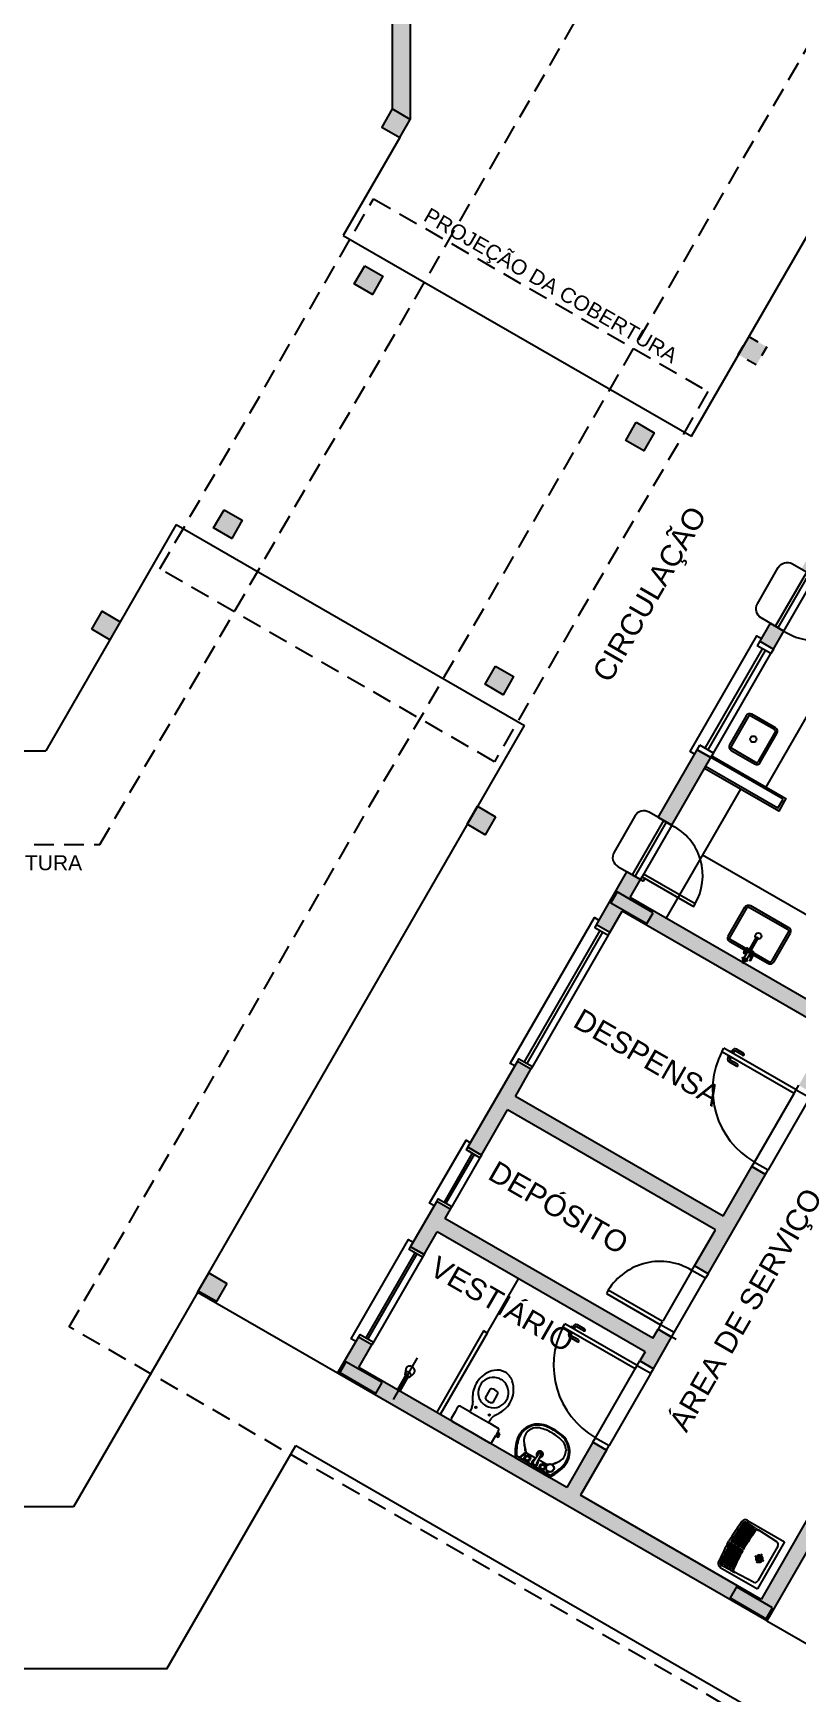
# Model space of a CAD drawing. Extents: x 247 to 523, y 32 to 113.
# Drawn here: x 471.48 to 478.8, y 49.91 to 65.82 of the extents above; entities that cross this region are included whole.
import ezdxf

# ---------------------------------------------------------------- set-up
doc = ezdxf.new("R2010")
doc.units = 0
doc.header["$LTSCALE"] = 0.005
for name, pattern in [('CONTINU', [0]), ('DASHDOT', [25.4, 12.7, -6.35, 0, -6.35]), ('TRACEJADO_G', [0.375, 0.25, -0.125])]:
    doc.linetypes.add(name, pattern=pattern)
for name, color, linetype in [('A-COTAS', 1, 'CONTINUOUS'), ('A-PARED', 5, 'CONTINUOUS'), ('A-PAREDE', 5, 'CONTINUOUS'), ('A-PILAR', 6, 'CONTINUOUS'), ('A-PILAR_EIXO', 5, 'DASHDOT'), ('A-PISOS-CTEL', 2, 'TRACEJADO_G'), ('A-PISOS-NIVEL', 1, 'CONTINUOUS'), ('A-SOLEIRA', 1, 'CONTINUOUS'), ('ARQ-ALV-CORTE', 5, 'CONTINUOUS'), ('ARQ-BNC-VISTA', 1, 'CONTINUOUS'), ('ARQ-ESQ-VISTA1', 2, 'CONTINUOUS'), ('ARQ-MOB-VISTA', 1, 'CONTINU'), ('ARQ-TXT-1_050', 2, 'CONTINUOUS'), ('ARQ-TXT-1_075', 2, 'CONTINUOUS')]:
    doc.layers.add(name, color=color, linetype=linetype)
doc.styles.add('ESC-50-A20', font='arial.ttf', dxfattribs={"height": 0.1})

msp = doc.modelspace()

# ---------------------------------------------------------------- hatches: boundary and pattern name
at = {"layer": 'A-COTAS'}
h = msp.add_hatch(color=253, dxfattribs=at)
h.set_gradient(color1=(173, 173, 173), color2=(173, 173, 173))
h.paths.add_polyline_path([(474.95948, 64.9573), (474.84401, 64.9573), (474.82288, 64.92069), (474.95948, 64.84183)])
h.paths.add_polyline_path([(475.07495, 64.9573), (474.95948, 64.9573), (474.95948, 64.84183), (474.99609, 64.82069)])
h.paths.add_polyline_path([(474.95948, 65.07277), (474.95948, 64.9573), (475.07495, 64.9573), (475.09609, 64.9939)])
h.paths.add_polyline_path([(474.95948, 65.07277), (474.92288, 65.0939), (474.84401, 64.9573), (474.95948, 64.9573)])
h.paths.add_polyline_path([(475.07495, 67.1573), (474.95948, 67.1573), (474.95948, 67.04183), (475.09609, 67.12069)])
h.paths.add_polyline_path([(474.99609, 67.2939), (474.95948, 67.27277), (474.95948, 67.1573), (475.07495, 67.1573)])
h.paths.add_polyline_path([(474.95948, 67.27277), (474.82288, 67.1939), (474.84401, 67.1573), (474.95948, 67.1573)])
h.paths.add_polyline_path([(474.95948, 67.1573), (474.84401, 67.1573), (474.92288, 67.02069), (474.95948, 67.04183)])
h.paths.add_polyline_path([(472.31626, 71.9355), (472.29512, 71.9721), (472.17965, 71.9721), (472.17965, 71.85663)])
h.paths.add_polyline_path([(472.21626, 72.10871), (472.17965, 72.08757), (472.17965, 71.9721), (472.29512, 71.9721)])
h.paths.add_polyline_path([(472.17965, 72.08757), (472.04305, 72.00871), (472.06418, 71.9721), (472.17965, 71.9721)])
h.paths.add_polyline_path([(472.17965, 71.9721), (472.06418, 71.9721), (472.14305, 71.8355), (472.17965, 71.85663)])
h.paths.add_polyline_path([(470.3744, 73.0721), (470.2744, 73.0721), (470.2744, 72.9721), (470.3744, 72.9721)])
h.paths.add_polyline_path([(470.2744, 73.0721), (470.1744, 73.0721), (470.1744, 72.9721), (470.2744, 72.9721)])
h.paths.add_polyline_path([(470.2744, 73.1721), (470.1744, 73.1721), (470.1744, 73.0721), (470.2744, 73.0721)])
h.paths.add_polyline_path([(470.3744, 73.1721), (470.2744, 73.1721), (470.2744, 73.0721), (470.3744, 73.0721)])
h.paths.add_polyline_path([(464.81474, 73.0721), (464.71474, 73.0721), (464.71474, 72.9721), (464.81474, 72.9721)])
h.paths.add_polyline_path([(464.81474, 73.1721), (464.71474, 73.1721), (464.71474, 73.0721), (464.81474, 73.0721)])
h.paths.add_polyline_path([(464.71474, 73.1721), (464.61474, 73.1721), (464.61474, 73.0721), (464.71474, 73.0721)])
h.paths.add_polyline_path([(464.71474, 73.0721), (464.61474, 73.0721), (464.61474, 72.9721), (464.71474, 72.9721)])
h.paths.add_polyline_path([(462.92495, 71.9721), (462.80948, 71.9721), (462.80948, 71.85663), (462.84609, 71.8355)])
h.paths.add_polyline_path([(462.80948, 72.08757), (462.80948, 71.9721), (462.92495, 71.9721), (462.94609, 72.00871)])
h.paths.add_polyline_path([(462.80948, 72.08757), (462.77288, 72.10871), (462.69401, 71.9721), (462.80948, 71.9721)])
h.paths.add_polyline_path([(462.80948, 71.9721), (462.69401, 71.9721), (462.67288, 71.9355), (462.80948, 71.85663)])
h.paths.add_polyline_path([(460.14512, 67.1573), (460.02965, 67.1573), (460.02965, 67.04183), (460.06626, 67.02069)])
h.paths.add_polyline_path([(460.16626, 67.1939), (460.02965, 67.27277), (460.02965, 67.1573), (460.14512, 67.1573)])
h.paths.add_polyline_path([(460.02965, 67.27277), (459.99305, 67.2939), (459.91418, 67.1573), (460.02965, 67.1573)])
h.paths.add_polyline_path([(460.02965, 67.1573), (459.91418, 67.1573), (459.89305, 67.12069), (460.02965, 67.04183)])
h.paths.add_polyline_path([(460.14512, 64.9573), (460.02965, 64.9573), (460.02965, 64.84183), (460.16626, 64.92069)])
h.paths.add_polyline_path([(460.06626, 65.0939), (460.02965, 65.07277), (460.02965, 64.9573), (460.14512, 64.9573)])
h.paths.add_polyline_path([(460.02965, 65.07277), (459.89305, 64.9939), (459.91418, 64.9573), (460.02965, 64.9573)])
h.paths.add_polyline_path([(460.02965, 64.9573), (459.91418, 64.9573), (459.99305, 64.82069), (460.02965, 64.84183)])
h = msp.add_hatch(color=253, dxfattribs=at)
h.set_gradient(color1=(173, 173, 173), color2=(173, 173, 173))
h.paths.add_polyline_path([(475.09609, 67.12069), (474.92288, 67.02069), (474.92288, 65.0939), (475.09609, 64.9939)])
h = msp.add_hatch(color=253, dxfattribs=at)
h.set_gradient(color1=(173, 173, 173), color2=(173, 173, 173))
h.paths.add_polyline_path([(482.62101, 66.39681), (482.27452, 66.59668), (482.21457, 66.49273), (482.56106, 66.29287)])
h.paths.add_polyline_path([(486.36343, 64.23888), (486.01694, 64.43874), (485.95699, 64.33479), (486.30348, 64.13493)])
h.paths.add_polyline_path([(479.65068, 61.80771), (479.85055, 62.1542), (479.7466, 62.21416), (479.54674, 61.86767)])
h.paths.add_polyline_path([(483.63532, 59.50929), (483.83518, 59.85578), (483.73123, 59.91574), (483.53137, 59.56925)])
h.paths.add_polyline_path([(481.16702, 55.23014), (480.82053, 55.43001), (480.76057, 55.32606), (481.10706, 55.1262)])
h.paths.add_polyline_path([(477.42493, 57.38866), (477.07844, 57.58852), (477.01848, 57.48457), (477.36497, 57.28471)])
h.paths.add_polyline_path([(478.56881, 50.72578), (478.22232, 50.92564), (478.16236, 50.82169), (478.50885, 50.62183)])
h.paths.add_polyline_path([(474.82672, 52.88429), (474.48023, 53.08415), (474.42027, 52.98021), (474.76676, 52.78034)])
h = msp.add_hatch(color=253, dxfattribs=at)
h.set_gradient(color1=(173, 173, 173), color2=(173, 173, 173))
h.paths.add_polyline_path([(474.65963, 63.59013), (474.83284, 63.49013), (474.73284, 63.31693), (474.55963, 63.41693)])
h = msp.add_hatch(color=253, dxfattribs=at)
h.set_gradient(color1=(173, 173, 173), color2=(173, 173, 173))
h.paths.add_polyline_path([(478.51357, 62.81316), (478.41357, 62.63996), (478.24037, 62.73996), (478.34037, 62.91316)])
h = msp.add_hatch(color=253, dxfattribs=at)
h.set_gradient(color1=(173, 173, 173), color2=(173, 173, 173))
h.paths.add_polyline_path([(477.26243, 62.09014), (477.43564, 61.99014), (477.33564, 61.81694), (477.16243, 61.91694)])
h = msp.add_hatch(color=253, dxfattribs=at)
h.set_gradient(color1=(173, 173, 173), color2=(173, 173, 173))
h.paths.add_polyline_path([(473.31148, 61.2508), (473.48468, 61.1508), (473.38468, 60.9776), (473.21148, 61.0776)])
h = msp.add_hatch(color=253, dxfattribs=at)
h.set_gradient(color1=(173, 173, 173), color2=(173, 173, 173))
h.paths.add_polyline_path([(478.67686, 60.08942), (478.54693, 60.16437), (478.44699, 59.99112), (478.57693, 59.91617)])
h.paths.add_polyline_path([(479.10157, 60.82571), (479.15153, 60.91233), (479.0216, 60.98728), (478.84672, 60.6841), (478.97665, 60.60915), (479.02662, 60.69578), (482.88132, 58.47231), (482.75657, 58.25605), (482.8865, 58.1811), (483.9606, 60.04319), (483.83066, 60.11814), (482.95626, 58.60224)])
h.paths.add_polyline_path([(483.53137, 59.56925), (483.73123, 59.91574), (483.83518, 59.85578), (483.63532, 59.50929)], flags=16)
h = msp.add_hatch(color=253, dxfattribs=at)
h.set_gradient(color1=(173, 173, 173), color2=(173, 173, 173))
h.paths.add_polyline_path([(472.22965, 60.22909), (472.14305, 60.27909), (472.04305, 60.10589), (472.12965, 60.05589)])
h.paths.add_polyline_path([(472.31626, 60.17909), (472.22965, 60.22909), (472.12965, 60.05589), (472.21626, 60.00589)])
h.paths.add_polyline_path([(470.3744, 59.14249), (470.1744, 59.14249), (470.1744, 59.04249), (470.3744, 59.04249)])
h = msp.add_hatch(color=253, dxfattribs=at)
h.set_gradient(color1=(173, 173, 173), color2=(173, 173, 173))
h.paths.add_polyline_path([(475.91389, 59.75227), (476.08709, 59.65227), (475.98709, 59.47907), (475.81389, 59.57907)])
h = msp.add_hatch(color=253, dxfattribs=at)
h.set_gradient(color1=(173, 173, 173), color2=(173, 173, 173))
h.paths.add_polyline_path([(477.20288, 57.53406), (477.30281, 57.7073), (477.17287, 57.78225), (476.87997, 57.27447), (477.00991, 57.19952), (477.12793, 57.40412), (479.12024, 56.25492), (478.82045, 55.73518), (478.95038, 55.66023), (479.25018, 56.17997), (479.3368, 56.13), (479.41175, 56.25994)])
h.paths.add_polyline_path([(477.36497, 57.28471), (477.01848, 57.48457), (477.07844, 57.58852), (477.42493, 57.38866)], flags=16)
h.paths.add_polyline_path([(480.19135, 55.81025), (480.1164, 55.68031), (480.98263, 55.18066), (480.92984, 55.08915), (481.05978, 55.0142), (481.23747, 55.32227), (481.10754, 55.39721), (481.05757, 55.31059), (480.88436, 55.4105, -0.03317436), (480.86249, 55.4058), (481.16702, 55.23014), (481.10706, 55.1262), (480.76057, 55.32606), (480.80718, 55.40686, -0.29318238), (480.67437, 55.53163)])
h.paths.add_polyline_path([(482.28675, 57.14134), (482.15682, 57.21629), (481.70729, 56.43697), (481.83723, 56.36203)])
h.paths.add_polyline_path([(477.97734, 58.87671), (477.84741, 58.95165), (477.47274, 58.30212), (477.60268, 58.22717)])
h = msp.add_hatch(color=251, dxfattribs=at)
h.set_gradient(color1=(173, 173, 173), color2=(173, 173, 173))
h.paths.add_polyline_path([(475.91357, 58.30983), (475.81357, 58.13663), (475.64037, 58.23663), (475.74037, 58.40983)])
h = msp.add_hatch(color=253, dxfattribs=at)
h.set_gradient(color1=(173, 173, 173), color2=(173, 173, 173))
h.paths.add_polyline_path([(479.81345, 52.85353), (479.68352, 52.92847), (479.53379, 52.6689), (479.66373, 52.59395)])
h.paths.add_polyline_path([(480.46002, 53.97444), (480.33009, 54.04939), (480.13321, 53.70808), (480.26314, 53.63313)])
h.paths.add_polyline_path([(477.60131, 53.32143), (477.47138, 53.39638), (477.42141, 53.30975), (475.4291, 54.45896), (475.47976, 54.54679), (475.34982, 54.62173), (475.0993, 54.18742), (475.22924, 54.11247), (475.35415, 54.32903), (477.34647, 53.17982), (477.2965, 53.0932), (477.42643, 53.01825)])
h.paths.add_polyline_path([(478.50069, 54.88063), (478.37076, 54.95558), (478.09595, 54.47916), (476.10363, 55.62836), (476.25353, 55.88823), (476.1236, 55.96318), (475.64962, 55.14147), (475.77955, 55.06652), (476.02869, 55.49843), (478.021, 54.34922), (477.82114, 54.00273), (477.95107, 53.92779)])
h = msp.add_hatch(color=251, dxfattribs=at)
h.set_gradient(color1=(173, 173, 173), color2=(173, 173, 173))
h.paths.add_polyline_path([(473.33815, 53.83591), (473.23815, 53.66271), (473.06494, 53.76271), (473.16494, 53.93591)])
h = msp.add_hatch(color=253, dxfattribs=at)
h.set_gradient(color1=(173, 173, 173), color2=(173, 173, 173))
h.paths.add_polyline_path([(479.06397, 51.55419), (478.93404, 51.62914), (478.45937, 50.80623), (476.72692, 51.80554), (476.97674, 52.23865), (476.84681, 52.3136), (476.59698, 51.88048), (474.60467, 53.02969), (474.72958, 53.24625), (474.59965, 53.3212), (474.39979, 52.97471), (478.51435, 50.60134)])
h.paths.add_polyline_path([(478.56881, 50.72578), (478.50885, 50.62183), (478.16236, 50.82169), (478.22232, 50.92564)], flags=16)
h.paths.add_polyline_path([(474.82672, 52.88429), (474.76676, 52.78034), (474.42027, 52.98021), (474.48023, 53.08415)], flags=16)

# ---------------------------------------------------------------- linework, layer by layer
at = {"layer": 'A-PARED', "color": 251}
for points in [[(475.91357, 58.30983), (475.81357, 58.13663), (475.64037, 58.23663), (475.74037, 58.40983)], [(473.33815, 53.83591), (473.23815, 53.66271), (473.06494, 53.76271), (473.16494, 53.93591)]]:
    msp.add_lwpolyline(points, close=True, dxfattribs=at)
at = {"layer": 'A-PAREDE', "color": 251}
for p, q in [((479.41175, 56.25994), (477.20288, 57.53406)), ((477.00991, 57.19952), (476.87997, 57.27447)), ((477.00991, 57.19952), (477.12793, 57.40412)), ((479.12024, 56.25492), (477.12793, 57.40412)), ((478.31256, 56.9878), (478.29058, 57.00049)), ((478.29578, 56.99749), (478.32582, 57.04943)), ((478.29924, 56.99548), (478.32928, 57.04742)), ((478.34254, 57.03978), (478.32062, 57.05243)), ((478.36044, 56.96018), (478.33855, 56.97281)), ((478.35177, 56.96516), (478.38169, 57.01717)), ((478.35524, 56.96317), (478.38516, 57.01518)), ((478.39036, 57.01219), (478.36853, 57.02478)), ((475.64962, 55.14147), (476.1236, 55.96318)), ((476.10363, 55.62836), (476.25353, 55.88823)), ((476.25353, 55.88823), (476.1236, 55.96318)), ((478.09595, 54.47916), (476.10363, 55.62836)), ((475.77955, 55.06652), (476.02869, 55.49843)), ((478.021, 54.34922), (476.02869, 55.49843)), ((475.77955, 55.06652), (475.64962, 55.14147)), ((477.95107, 53.92779), (478.50069, 54.88063)), ((475.0993, 54.18742), (475.34982, 54.62173)), ((475.47976, 54.54679), (475.34982, 54.62173)), ((475.47976, 54.54679), (475.4291, 54.45896)), ((477.42141, 53.30975), (475.4291, 54.45896)), ((475.22924, 54.11247), (475.35415, 54.32903)), ((477.34647, 53.17982), (475.35415, 54.32903)), ((477.82114, 54.00273), (478.021, 54.34922)), ((475.22924, 54.11247), (475.0993, 54.18742)), ((477.95107, 53.92779), (477.82114, 54.00273)), ((477.95107, 53.92779), (477.82114, 54.00273)), ((477.95107, 53.92779), (477.82114, 54.00273)), ((474.39979, 52.97471), (474.59965, 53.3212)), ((477.42643, 53.01825), (477.60131, 53.32143)), ((477.60131, 53.32143), (477.47138, 53.39638)), ((477.64463, 53.29645), (477.51469, 53.37139)), ((478.51435, 50.60134), (474.39979, 52.97471)), ((478.45937, 50.80623), (476.72692, 51.80554)), ((478.93404, 51.62914), (478.45937, 50.80623)), ((479.06397, 51.55419), (478.51435, 50.60134))]:
    msp.add_line(p, q, dxfattribs=at)
for points in [[(474.92288, 65.0939), (474.82288, 64.92069), (474.99609, 64.82069), (475.09609, 64.9939)], [(474.65963, 63.59013), (474.83284, 63.49013), (474.73284, 63.31693), (474.55963, 63.41693)], [(477.26243, 62.09014), (477.43564, 61.99014), (477.33564, 61.81694), (477.16243, 61.91694)], [(473.31148, 61.2508), (473.48468, 61.1508), (473.38468, 60.9776), (473.21148, 61.0776)], [(472.04305, 60.10589), (472.14305, 60.27909), (472.31626, 60.17909), (472.21626, 60.00589)], [(472.04305, 60.10589), (472.14305, 60.27909), (472.31626, 60.17909), (472.21626, 60.00589)], [(475.91389, 59.75227), (476.08709, 59.65227), (475.98709, 59.47907), (475.81389, 59.57907)], [(478.37969, 56.9836), (478.38402, 56.9811), (478.35404, 56.92913), (478.34971, 56.93163)], [(474.82672, 52.88429), (474.48023, 53.08415), (474.42027, 52.98021), (474.76676, 52.78034)], [(478.56881, 50.72578), (478.22232, 50.92564), (478.16236, 50.82169), (478.50885, 50.62183)]]:
    msp.add_lwpolyline(points, close=True, dxfattribs=at)
for points in [[(478.14393, 57.16577), (478.30381, 57.44296, -0.41421356), (478.35845, 57.45763), (478.72226, 57.24777, -0.41421356), (478.73693, 57.19314), (478.57704, 56.91594, -0.41421356), (478.5224, 56.90128), (478.15859, 57.11114, -0.41421356)], [(478.16125, 57.15578), (478.32114, 57.43297, -0.41421356), (478.34846, 57.4403), (478.71227, 57.23045, -0.41421356), (478.7196, 57.20313), (478.55971, 56.92594, -0.41421356), (478.5324, 56.91861), (478.16858, 57.12846, -0.41421356)]]:
    msp.add_lwpolyline(points, format="xyb", close=True, dxfattribs=at)
for points in [[(478.34659, 57.03744), (478.4109, 57.14894)], [(478.36448, 57.02712), (478.42879, 57.13862)], [(478.42391, 57.15336), (478.42502, 57.15272)], [(478.27713, 56.9504), (478.28233, 56.95941)], [(478.32852, 56.93461), (478.28452, 56.96)], [(478.34254, 57.03977), (478.29352, 56.9548)], [(478.36853, 57.02478), (478.31951, 56.93981)], [(478.34254, 57.03977), (478.36853, 57.02478)], [(478.28774, 56.93542), (478.27669, 56.91625)], [(478.27669, 56.91625), (478.27719, 56.91437)], [(478.27669, 56.91625), (478.29388, 56.90633)], [(478.27698, 56.91516), (478.28793, 56.93415)], [(478.27713, 56.9504), (478.32391, 56.92342)], [(478.27719, 56.91437), (478.27862, 56.91355)], [(478.27862, 56.91355), (478.29269, 56.90543)], [(478.28753, 56.94441), (478.28369, 56.93775)], [(478.28369, 56.93775), (478.30968, 56.92276)], [(478.28724, 56.93455), (478.30443, 56.92463)], [(478.29457, 56.90593), (478.29269, 56.90543)], [(478.29348, 56.90564), (478.30443, 56.92463)], [(478.30563, 56.9251), (478.29457, 56.90593)], [(478.30513, 56.92423), (478.30443, 56.92463)], [(478.31351, 56.92942), (478.30968, 56.92276)], [(478.32391, 56.92342), (478.32911, 56.93243)]]:
    msp.add_lwpolyline(points, dxfattribs=at)
for points in [[(478.4109, 57.14894, -1), (478.42879, 57.13862)], [(478.28233, 56.95941, -0.41420818), (478.28452, 56.96)], [(478.32852, 56.93461, -0.41421159), (478.32911, 56.93243)]]:
    msp.add_lwpolyline(points, format="xyb", dxfattribs=at)
msp.add_circle((478.43203, 57.16491), 0.03, dxfattribs=at)
for centre, start, end in [((478.38134, 56.98265), 131.029473, 168.878762), ((478.29955, 57.02981), 311.166834, 349.016122)]:
    msp.add_arc(centre, 0.0925, start, end, dxfattribs=at)
at = {"layer": 'A-PILAR', "color": 251}
msp.add_lwpolyline([(474.92288, 65.0939), (474.82288, 64.92069), (474.99609, 64.82069), (475.09609, 64.9939)], close=True, dxfattribs=at)
at = {"layer": 'A-PILAR_EIXO', "color": 251}
msp.add_lwpolyline([(478.51357, 62.81316), (478.41357, 62.63996), (478.24037, 62.73996), (478.34037, 62.91316)], close=True, dxfattribs=at)
at = {"layer": 'A-PISOS-CTEL', "color": 251, "linetype": 'TRACEJADO_G', "ltscale": 150}
for points in [[(472.12192, 74.0721), (462.86722, 74.0721), (458.23987, 66.0573), (462.86722, 58.04249), (472.12192, 58.04249), (476.74927, 66.0573)], [(471.82785, 53.41926), (480.5968, 68.6215), (487.61321, 64.57429), (478.84426, 49.37205)]]:
    msp.add_lwpolyline(points, close=True, dxfattribs=at)
msp.add_lwpolyline([(475.90323, 58.83709), (472.69748, 60.68456), (474.74428, 64.23377), (477.95003, 62.38629), (475.90323, 58.83709)], dxfattribs=at)
at = {"layer": 'A-PISOS-NIVEL', "color": 251}
for p, q in [((477.79137, 61.95665), (480.92671, 67.3922)), ((474.92288, 67.02069), (474.92288, 65.0939)), ((475.09609, 67.12069), (475.09609, 64.9939)), ((474.99609, 64.82069), (474.45397, 63.88173)), ((474.45397, 63.88173), (477.79137, 61.95665)), ((472.85397, 61.11044), (472.31626, 60.17909)), ((472.85397, 61.11044), (476.19248, 59.18473)), ((472.21626, 60.00589), (471.6023, 58.94249)), ((473.05714, 53.74917), (476.19248, 59.18473)), ((470.3744, 58.94249), (471.6023, 58.94249)), ((473.05714, 53.74917), (472.65741, 53.05619)), ((474.39979, 52.97471), (473.05714, 53.74917)), ((472.75877, 53.23191), (471.86999, 51.69249)), ((472.76461, 50.14249), (473.99979, 52.28189)), ((473.99979, 52.28189), (482.46479, 47.39911)), ((471.86999, 51.69249), (468.99457, 51.69249)), ((478.51435, 50.60134), (482.4314, 48.34191)), ((472.76461, 50.14249), (468.99457, 50.14249))]:
    msp.add_line(p, q, dxfattribs=at)
at = {"layer": 'A-SOLEIRA', "color": 251}
for p, q in [((477.79397, 53.96076), (477.51635, 53.47434)), ((475.83396, 53.3596), (476.13375, 53.87934)), ((477.6263, 53.36474), (477.92609, 53.88447))]:
    msp.add_line(p, q, dxfattribs=at)
msp.add_arc((477.48995, 53.46359), 0.58276, 58.301983, 148.301983, dxfattribs=at)
at = {"layer": 'ARQ-ALV-CORTE', "color": 251}
for p, q in [((478.59821, 60.13479), (478.898, 60.65452)), ((478.6242, 60.1198), (478.92399, 60.63953)), ((478.67686, 60.08942), (478.97665, 60.60915)), ((478.54693, 60.16437), (478.44699, 59.99112)), ((478.54693, 60.16437), (478.67686, 60.08942)), ((478.44699, 59.99112), (478.42201, 59.94781)), ((478.44699, 59.99112), (478.57693, 59.91617)), ((478.57693, 59.91617), (478.67686, 60.08942)), ((478.55194, 59.87286), (478.42201, 59.94781)), ((478.57693, 59.91617), (478.55194, 59.87286)), ((477.47267, 58.30199), (477.84741, 58.95165)), ((477.60268, 58.22717), (477.97734, 58.87671)), ((477.84741, 58.95165), (477.87239, 58.99497)), ((477.84741, 58.95165), (477.97734, 58.87671)), ((477.97734, 58.87671), (477.84741, 58.95165)), ((478.00232, 58.92002), (477.87239, 58.99497)), ((477.52395, 58.2724), (477.22416, 57.75267)), ((477.54994, 58.25741), (477.25014, 57.73768)), ((477.47511, 58.30076), (477.60504, 58.22581)), ((477.60504, 58.22581), (477.47511, 58.30076)), ((477.6026, 58.22704), (477.30281, 57.7073)), ((479.67488, 56.91626), (477.89912, 57.94055)), ((476.87997, 57.27447), (477.17287, 57.78225)), ((477.30281, 57.7073), (477.17287, 57.78225)), ((477.3028, 57.7073), (477.17287, 57.78225)), ((477.20288, 57.53406), (477.30281, 57.7073))]:
    msp.add_line(p, q, dxfattribs=at)
for points in [[(478.67686, 60.08942), (478.4603, 60.21433, -0.41421356), (478.42365, 60.35092), (478.62351, 60.69741, -0.41421356), (478.7601, 60.73407), (478.97665, 60.60915)], [(477.6026, 58.22704), (477.38604, 58.35195, 0.41421356), (477.24946, 58.31529), (477.04959, 57.9688, 0.41421356), (477.08625, 57.83222), (477.30281, 57.7073)]]:
    msp.add_lwpolyline(points, format="xyb", dxfattribs=at)
for points in [[(477.3178, 57.73329), (477.81154, 57.44849), (477.82653, 57.47447), (477.33278, 57.75928), (477.3178, 57.73329)], [(477.3178, 57.73329), (477.34378, 57.7183), (477.32879, 57.69231), (477.30281, 57.7073), (477.3178, 57.73329)]]:
    msp.add_lwpolyline(points, dxfattribs=at)
msp.add_lwpolyline([(477.42493, 57.38866), (477.07844, 57.58852), (477.01848, 57.48457), (477.36497, 57.28471)], close=True, dxfattribs=at)
msp.add_arc((477.36143, 57.74564), 0.53843, 329.224677, 63.390685, dxfattribs=at)
at = {"layer": 'ARQ-BNC-VISTA', "color": 251}
for p, q in [((478.50707, 58.59424), (479.24656, 59.87625)), ((477.54937, 57.3342), (478.26387, 58.5729)), ((478.32813, 51.56321), (478.68477, 51.35749)), ((478.16768, 51.39413), (478.15094, 51.3651)), ((478.40131, 51.49102), (478.31845, 51.54374)), ((478.40128, 51.49097), (478.43842, 51.46737)), ((478.40256, 51.45838), (478.40564, 51.46278)), ((478.60988, 51.35831), (478.43613, 51.46886)), ((478.13434, 51.33632), (478.15108, 51.36534)), ((478.15285, 51.32821), (478.16848, 51.3553)), ((478.16651, 51.32222), (478.18125, 51.34778)), ((478.18398, 51.38216), (478.16835, 51.35506)), ((478.19599, 51.37333), (478.18125, 51.34778)), ((478.18164, 51.31559), (478.19547, 51.33958)), ((478.19122, 51.3114), (478.20447, 51.33438)), ((478.2093, 51.36356), (478.19547, 51.33958)), ((478.21773, 51.35737), (478.20447, 51.33438)), ((478.20657, 51.30467), (478.21891, 51.32606)), ((478.21574, 51.30065), (478.22752, 51.32109)), ((478.23124, 51.34745), (478.21891, 51.32606)), ((478.23931, 51.34152), (478.22752, 51.32109)), ((478.23086, 51.29403), (478.24174, 51.31289)), ((478.24003, 51.29001), (478.25036, 51.30792)), ((478.25262, 51.33175), (478.24174, 51.31289)), ((478.26069, 51.32582), (478.25036, 51.30792)), ((478.25516, 51.28338), (478.26458, 51.29971)), ((478.274, 51.31605), (478.26458, 51.29971)), ((478.26556, 51.27882), (478.27436, 51.29407)), ((478.28315, 51.30932), (478.27436, 51.29407)), ((478.28072, 51.27218), (478.28861, 51.28585)), ((478.29649, 51.29953), (478.28861, 51.28585)), ((478.68477, 51.35749), (478.42495, 50.90705)), ((478.61975, 51.31804), (478.42654, 50.98309)), ((478.46651, 51.23992), (478.44197, 51.19739)), ((478.0683, 51.11277), (478.42495, 50.90705)), ((478.16744, 51.08557), (478.08031, 51.1309)), ((478.16747, 51.08562), (478.20649, 51.06529)), ((478.19632, 51.10083), (478.19405, 51.09596)), ((478.48451, 51.17286), (478.39944, 51.22192)), ((478.41744, 51.15486), (478.44197, 51.19739)), ((478.38675, 50.97148), (478.20405, 51.06652))]:
    msp.add_line(p, q, dxfattribs=at)
for centre, radius, start, end in [((483.43256, 47.98493), 6.27229, 145.308585, 147.075554), ((478.30699, 51.52574), 0.04302, 59.476086, 137.431228), ((478.30638, 51.52478), 0.02248, 57.531254, 145.3733), ((483.43256, 47.98493), 6.25211, 145.3733, 147.086442), ((483.43256, 47.98493), 6.23722, 145.3733, 147.094518), ((483.43256, 47.98493), 6.22074, 145.3733, 147.103507), ((483.43256, 47.98493), 6.2103, 145.3733, 147.109225), ((483.43256, 47.98493), 6.19356, 145.3733, 147.11843), ((483.43256, 47.98493), 6.18357, 145.3733, 147.123949), ((483.43256, 47.98493), 6.16709, 145.3733, 147.133095), ((483.43256, 47.98493), 6.1571, 145.3733, 147.138662), ((483.43256, 47.98493), 6.14061, 145.3733, 147.147887), ((483.43256, 47.98493), 6.12927, 145.3733, 147.154261), ((483.4326, 47.98492), 6.11279, 145.3733, 147.163679), ((478.30717, 51.52477), 0.00825, 322.296487, 148.450112), ((478.32992, 51.51012), 0.00847, 316.469588, 154.277012), ((478.35236, 51.49581), 0.00855, 309.843717, 160.902883), ((478.37418, 51.48081), 0.00857, 309.487806, 161.258794), ((478.39693, 51.4648), 0.00851, 337.89731, 159.662146), ((478.42406, 51.4499), 0.02248, 57.531254, 145.018142), ((483.7215, 48.48584), 6.27229, 152.970042, 154.737011), ((483.7215, 48.48584), 6.25211, 152.959154, 154.672296), ((483.7215, 48.48584), 6.23722, 152.951078, 154.672296), ((483.7215, 48.48584), 6.22074, 152.942089, 154.672296), ((483.7215, 48.48584), 6.2103, 152.936371, 154.672296), ((483.7215, 48.48584), 6.19356, 152.927166, 154.672296), ((483.7215, 48.48584), 6.18357, 152.921647, 154.672296), ((483.7215, 48.48584), 6.16709, 152.912501, 154.672296), ((483.7215, 48.48584), 6.1571, 152.906934, 154.672296), ((483.7215, 48.48584), 6.14061, 152.897709, 154.672296), ((483.7215, 48.48584), 6.12927, 152.891335, 154.672296), ((483.72152, 48.48581), 6.11279, 152.881917, 154.672296), ((478.44197, 51.19739), 0.03412, 330.022798, 150.022798), ((478.44197, 51.19739), 0.03412, 330.022798, 150.022798), ((478.59379, 51.33302), 0.02997, 330.022798, 57.531254), ((478.09015, 51.14983), 0.04302, 162.614368, 240.56951), ((478.09069, 51.15084), 0.02248, 154.672296, 242.514342), ((478.09108, 51.15016), 0.00825, 151.595484, 337.749109), ((478.11516, 51.13781), 0.00847, 145.768584, 343.576008), ((478.13879, 51.12554), 0.00855, 139.142713, 350.201879), ((478.16269, 51.11417), 0.00857, 138.786802, 350.55779), ((478.18795, 51.10249), 0.00851, 140.38345, 322.148286), ((478.21443, 51.08647), 0.02248, 155.027454, 242.514342), ((478.44197, 51.19739), 0.03412, 150.022798, 330.022798), ((478.44197, 51.19739), 0.03412, 150.022798, 330.022798), ((478.44197, 51.19739), 0.02193, 150.022798, 330.022798), ((478.44197, 51.19739), 0.02193, 150.022798, 330.022798), ((478.44197, 51.19739), 0.02193, 330.022798, 150.022798), ((478.44197, 51.19739), 0.02193, 330.022798, 150.022798), ((478.40058, 50.99807), 0.02997, 242.514342, 330.022798)]:
    msp.add_arc(centre, radius, start, end, dxfattribs=at)
at = {"layer": 'ARQ-ESQ-VISTA1', "color": 251}
for p, q in [((477.92436, 58.96499), (478.47398, 59.91783)), ((477.95035, 58.95), (478.49997, 59.90284)), ((478.00232, 58.92002), (478.55194, 59.87286)), ((477.97734, 58.87671), (478.00232, 58.92002)), ((478.67032, 58.47698), (477.97734, 58.87671)), ((478.62036, 58.39036), (477.92738, 58.79008)), ((478.62036, 58.39036), (478.67032, 58.47698)), ((476.19056, 55.95919), (476.91696, 57.2185)), ((476.21655, 55.9442), (476.94294, 57.20351)), ((476.99492, 57.17353), (476.26852, 55.91422)), ((478.0825, 56.05695), (478.10249, 56.0916)), ((478.77548, 55.65722), (478.0825, 56.05695)), ((478.79547, 55.69187), (478.10249, 56.0916)), ((478.13663, 56.01995), (478.13913, 56.02428)), ((478.17994, 55.99497), (478.13663, 56.01995)), ((478.14213, 55.99946), (478.14962, 56.01246)), ((478.16161, 56.06326), (478.15911, 56.05893)), ((478.15945, 55.98947), (478.16695, 56.00246)), ((478.20492, 56.03828), (478.16161, 56.06326)), ((478.1821, 56.06876), (478.1746, 56.05577)), ((478.19942, 56.05877), (478.19193, 56.04578)), ((478.20492, 56.03828), (478.20242, 56.03395)), ((478.28238, 56.02246), (478.21308, 56.06244)), ((478.29237, 56.03979), (478.22308, 56.07976)), ((478.22242, 55.91852), (478.15312, 55.95849)), ((478.23242, 55.93584), (478.16312, 55.97581)), ((478.17994, 55.99497), (478.18244, 55.9993)), ((478.77548, 55.65722), (478.79547, 55.69187)), ((478.79547, 55.69187), (478.82045, 55.73518)), ((478.79547, 55.69187), (478.9254, 55.61692)), ((478.39574, 54.99889), (478.77548, 55.65722)), ((478.9254, 55.61692), (478.52568, 54.92394)), ((475.691, 55.08297), (475.42139, 54.61554)), ((475.70832, 55.07297), (475.43872, 54.60555)), ((475.76456, 55.04053), (475.49475, 54.57277)), ((478.09595, 54.47916), (478.37076, 54.95558)), ((478.37076, 54.95558), (478.39574, 54.99889)), ((478.50069, 54.88063), (478.37076, 54.95558)), ((478.37076, 54.95558), (478.50069, 54.88063)), ((478.39574, 54.99889), (478.52568, 54.92394)), ((478.50069, 54.88063), (478.52568, 54.92394)), ((475.14067, 54.12892), (474.67121, 53.31501)), ((475.158, 54.11893), (474.68854, 53.30501)), ((475.21425, 54.08648), (474.74457, 53.27223)), ((474.72958, 53.24625), (474.59965, 53.3212)), ((475.79931, 53.37959), (475.34962, 52.59999)), ((475.83396, 53.3596), (475.38427, 52.58)), ((475.83396, 53.3596), (475.79931, 53.37959)), ((476.55855, 53.41496), (476.57854, 53.44961)), ((477.25153, 53.01524), (476.55855, 53.41496)), ((477.27152, 53.04989), (476.57854, 53.44961)), ((476.61268, 53.37797), (476.61518, 53.3823)), ((476.65599, 53.35299), (476.61268, 53.37797)), ((476.61818, 53.35748), (476.62567, 53.37047)), ((476.69847, 53.27653), (476.62918, 53.3165)), ((476.63766, 53.42128), (476.63516, 53.41695)), ((476.6355, 53.34749), (476.643, 53.36048)), ((476.68097, 53.3963), (476.63766, 53.42128)), ((476.70847, 53.29386), (476.63917, 53.33383)), ((476.65815, 53.42678), (476.65066, 53.41379)), ((476.65599, 53.35299), (476.65849, 53.35732)), ((476.67548, 53.41679), (476.66798, 53.40379)), ((476.68097, 53.3963), (476.67848, 53.39197)), ((476.75843, 53.38048), (476.68913, 53.42045)), ((476.76843, 53.3978), (476.69913, 53.43778)), ((477.42141, 53.30975), (477.47138, 53.39638)), ((474.60467, 53.02969), (474.72958, 53.24625)), ((477.34647, 53.17982), (477.2965, 53.0932)), ((476.59698, 51.88048), (474.60467, 53.02969)), ((474.93584, 52.72322), (475.16568, 53.12168)), ((475.05238, 53.01039), (475.04726, 52.97642)), ((476.87179, 52.35691), (477.25153, 53.01524)), ((477.25153, 53.01524), (477.27152, 53.04989)), ((477.27152, 53.04989), (477.2965, 53.0932)), ((477.27152, 53.04989), (477.40145, 52.97494)), ((477.42643, 53.01825), (477.2965, 53.0932)), ((477.2965, 53.0932), (477.42643, 53.01825)), ((477.40145, 52.97494), (477.42643, 53.01825)), ((475.05775, 52.9646), (474.97281, 52.81734)), ((474.9988, 52.80235), (475.08374, 52.94961)), ((475.08374, 52.94961), (475.05775, 52.9646)), ((475.09471, 52.941), (475.12701, 52.96866)), ((477.40145, 52.97494), (477.00173, 52.28196)), ((474.97281, 52.81734), (474.9988, 52.80235)), ((475.85577, 52.81367), (475.8133, 52.74004)), ((475.89039, 52.69558), (475.93286, 52.7692)), ((475.52604, 52.60328), (475.48956, 52.54005)), ((475.49614, 52.51547), (475.67547, 52.41203)), ((475.54103, 52.62927), (475.52604, 52.60328)), ((475.55227, 52.64876), (475.54103, 52.62927)), ((475.66763, 52.60415), (475.57735, 52.65622)), ((475.68758, 52.64517), (475.66763, 52.60415)), ((475.84569, 52.50144), (475.87122, 52.53924)), ((475.93597, 52.44937), (475.84569, 52.50144)), ((475.67547, 52.41203), (475.85479, 52.30859)), ((475.87936, 52.3152), (475.91584, 52.37844)), ((475.91584, 52.37844), (475.9258, 52.37269)), ((475.9258, 52.37269), (475.9243, 52.37009)), ((475.9243, 52.37009), (475.93816, 52.3621)), ((475.93083, 52.40442), (475.94207, 52.42391)), ((475.94079, 52.39868), (475.93083, 52.40442)), ((475.93816, 52.3621), (475.94715, 52.37769)), ((475.94229, 52.40128), (475.94079, 52.39868)), ((475.95615, 52.39328), (475.94229, 52.40128)), ((475.94715, 52.37769), (475.95615, 52.39328)), ((476.84681, 52.3136), (476.87179, 52.35691)), ((476.87179, 52.35691), (477.00173, 52.28196)), ((476.43713, 51.99578), (476.11341, 52.18251)), ((476.14293, 52.16548), (476.20481, 52.21831)), ((476.14381, 52.16497), (476.21087, 52.20987)), ((476.29717, 52.16009), (476.21087, 52.20987)), ((476.27636, 52.13014), (476.3308, 52.2085)), ((476.31053, 52.11044), (476.3511, 52.19679)), ((476.84681, 52.3136), (476.59698, 51.88048)), ((476.97674, 52.23865), (476.72692, 51.80554)), ((476.97674, 52.23865), (476.84681, 52.3136)), ((476.84681, 52.3136), (476.97674, 52.23865)), ((476.97674, 52.23865), (477.00173, 52.28196)), ((476.10156, 52.16626), (476.42899, 51.97738)), ((476.40844, 52.09591), (476.32603, 52.14345)), ((476.40347, 52.0152), (476.41349, 52.03256)), ((476.40694, 52.0132), (476.41695, 52.03056)), ((476.40728, 52.02181), (476.40826, 52.03659)), ((476.4102, 52.02686), (476.4115, 52.03393))]:
    msp.add_line(p, q, dxfattribs=at)
at = {"layer": 'ARQ-ESQ-VISTA1', "color": 251, "linetype": 'Continuous'}
for p, q in [((477.79616, 53.95942), (477.82114, 54.00273)), ((477.92609, 53.88447), (477.79616, 53.95942)), ((477.95107, 53.92779), (477.82114, 54.00273)), ((477.95107, 53.92779), (477.92609, 53.88447)), ((476.99412, 53.7698), (476.97663, 53.73948)), ((476.97663, 53.73948), (477.49636, 53.43969)), ((477.51385, 53.47001), (476.99412, 53.7698)), ((477.49636, 53.43969), (477.51385, 53.47001)), ((477.49636, 53.43969), (477.47138, 53.39638)), ((477.47138, 53.39638), (477.60131, 53.32143)), ((477.6263, 53.36474), (477.49636, 53.43969)), ((477.60131, 53.32143), (477.6263, 53.36474))]:
    msp.add_line(p, q, dxfattribs=at)
at = {"layer": 'ARQ-ESQ-VISTA1', "color": 251}
for points in [[(477.82242, 58.90834), (477.77911, 58.93333), (478.41867, 60.04209), (478.46198, 60.01711)], [(477.97734, 58.87671), (477.98733, 58.89403), (478.69764, 58.48431), (478.62769, 58.36304), (477.91738, 58.77276)], [(476.09861, 55.91987), (476.0553, 55.94485), (476.86164, 57.34276), (476.90496, 57.31778)], [(475.32484, 54.57842), (475.28153, 54.60341), (475.63129, 55.20976), (475.6746, 55.18478)], [(474.57466, 53.27789), (474.53135, 53.30287), (475.08097, 54.25572), (475.12428, 54.23073)], [(475.66763, 52.60415), (475.75666, 52.55279), (475.84569, 52.50144)], [(475.93083, 52.40442), (475.91584, 52.37844)], [(475.9258, 52.37269), (475.94079, 52.39868)]]:
    msp.add_lwpolyline(points, dxfattribs=at)
for points in [[(478.17136, 58.9449), (478.39652, 58.8149, 0.41421356), (478.45116, 58.82954), (478.61116, 59.10667, 0.41421356), (478.59652, 59.16131), (478.37136, 59.29131, 0.41421356), (478.31671, 59.27667), (478.15671, 58.99954, 0.41421356)], [(478.18136, 58.96222), (478.40652, 58.83222, 0.41421356), (478.43384, 58.83954), (478.59384, 59.11667, 0.41421356), (478.58652, 59.14399), (478.36136, 59.27399, 0.41421356), (478.33403, 59.26667), (478.17403, 58.98954, 0.41421356)]]:
    msp.add_lwpolyline(points, format="xyb", close=True, dxfattribs=at)
for points in [[(476.99492, 57.17353), (477.00991, 57.19952), (476.87997, 57.27447), (476.86498, 57.24848)], [(476.26852, 55.91422), (476.25353, 55.88823), (476.1236, 55.96318), (476.13859, 55.98917)], [(475.77955, 55.06652), (475.76456, 55.04053), (475.63463, 55.11548), (475.64962, 55.14147)], [(475.49475, 54.57277), (475.47976, 54.54679), (475.34982, 54.62173), (475.36481, 54.64772)], [(475.22924, 54.11247), (475.21425, 54.08648), (475.08431, 54.16143), (475.0993, 54.18742)], [(474.74457, 53.27223), (474.72958, 53.24625), (474.59965, 53.3212), (474.61464, 53.34718)]]:
    msp.add_lwpolyline(points, close=True, dxfattribs=at)
for centre, radius in [((478.38394, 59.05311), 0.03), ((475.72542, 52.64874), 0.0075), ((475.85536, 52.57379), 0.0075), ((476.21874, 52.15927), 0.03), ((476.21874, 52.15927), 0.02), ((476.36427, 52.07533), 0.03), ((476.36427, 52.07533), 0.02), ((476.43518, 52.06617), 0.04), ((476.43518, 52.06617), 0.037)]:
    msp.add_circle(centre, radius, dxfattribs=at)
for centre, radius, start, end in [((478.7946, 55.69237), 0.8, 152.888782, 240.094462), ((478.20809, 56.05377), 0.03, 60.022798, 150.022798), ((478.20809, 56.05377), 0.01, 60.022798, 150.022798), ((478.28738, 56.03112), 0.01, 240.022798, 60.022798), ((478.16811, 55.98447), 0.03, 150.022798, 240.022798), ((478.16811, 55.98447), 0.01, 150.022798, 240.022798), ((478.22742, 55.92718), 0.01, 240.022798, 60.022798), ((477.27065, 53.05039), 0.8, 152.888782, 240.094462), ((476.64417, 53.34249), 0.03, 150.022798, 240.022798), ((476.64417, 53.34249), 0.01, 150.022798, 240.022798), ((476.68414, 53.41179), 0.03, 60.022798, 150.022798), ((476.68414, 53.41179), 0.01, 60.022798, 150.022798), ((476.76343, 53.38914), 0.01, 240.022798, 60.022798), ((476.70347, 53.28519), 0.01, 240.022798, 60.022798), ((475.06541, 52.96595), 0.02096, 123.592836, 150.022798), ((475.08765, 53.00507), 0.03568, 150.022798, 171.432957), ((475.06811, 52.96189), 0.02584, 99.828369, 123.592836), ((475.08765, 53.00507), 0.03568, 125.037737, 150.022798), ((475.06887, 52.95753), 0.03026, 79.066344, 99.828369), ((475.09051, 53.00099), 0.04066, 101.656337, 125.037737), ((475.0678, 52.95199), 0.0359, 60.022798, 79.066344), ((475.0914, 52.99669), 0.04505, 80.235992, 101.656337), ((475.0678, 52.95199), 0.0359, 40.979252, 60.022798), ((475.09047, 52.9913), 0.05052, 60.022798, 80.235992), ((475.09047, 52.9913), 0.05052, 39.809604, 60.022798), ((475.10381, 52.99575), 0.03568, 310.573379, 330.022798), ((475.09468, 52.9948), 0.04505, 18.389259, 39.809604), ((475.10381, 52.99575), 0.03568, 330.022798, 355.007858), ((475.09884, 52.99619), 0.04066, 355.007858, 18.389259), ((475.94522, 52.7608), 0.24504, 100.60381, 123.059886), ((475.93029, 52.85287), 0.15181, 60.199272, 101.459906), ((475.92948, 52.85334), 0.15181, 18.58569, 59.846323), ((475.07028, 52.96565), 0.02584, 176.45276, 200.217227), ((475.06541, 52.96595), 0.02096, 150.022798, 176.45276), ((475.07443, 52.96718), 0.03026, 200.217227, 214.24704), ((475.07762, 52.96534), 0.03026, 265.798556, 279.828369), ((475.07838, 52.96098), 0.02584, 279.828369, 303.592836), ((475.08108, 52.95692), 0.02096, 303.592836, 330.022798), ((475.07206, 52.95569), 0.03026, 20.217227, 40.979252), ((475.08108, 52.95692), 0.02096, 330.022798, 356.45276), ((475.07621, 52.95722), 0.02584, 356.45276, 20.217227), ((475.96593, 52.74513), 0.27153, 159.70482, 175.235152), ((475.93207, 52.76474), 0.23307, 141.569641, 161.340147), ((475.88907, 52.78861), 0.14207, 160.127722, 197.037115), ((475.94533, 52.75703), 0.24827, 122.607353, 142.078881), ((475.901, 52.78319), 0.15514, 125.738276, 159.743982), ((475.89431, 52.78487), 0.14993, 85.195733, 124.037171), ((475.87739, 52.79995), 0.02561, 85.670528, 147.598041), ((475.86933, 52.74813), 0.078, 37.402933, 82.642663), ((475.89242, 52.78452), 0.15045, 60.713075, 84.490391), ((475.88928, 52.78634), 0.15045, 35.555205, 59.332521), ((475.88864, 52.78814), 0.14993, 356.008425, 34.849863), ((475.84231, 52.82016), 0.24504, 356.98571, 19.441785), ((475.48511, 52.71896), 0.21549, 339.97687, 345.429492), ((475.54508, 52.69381), 0.15141, 348.933007, 2.845302), ((475.96242, 52.73841), 0.26869, 173.74403, 187.932977), ((475.89531, 52.79121), 0.1488, 197.289561, 239.647995), ((475.87574, 52.75924), 0.06533, 197.087495, 282.958101), ((475.89362, 52.79218), 0.1488, 240.3976, 282.756035), ((475.8945, 52.78548), 0.14207, 283.008481, 319.917874), ((475.91016, 52.78105), 0.02561, 332.447555, 34.375068), ((475.88383, 52.7931), 0.15514, 320.301614, 354.307319), ((475.85231, 52.81075), 0.23307, 318.705448, 338.475955), ((475.83899, 52.81838), 0.24827, 337.966715, 357.438243), ((475.50498, 52.53101), 0.01787, 149.615708, 240.362389), ((475.56842, 52.64037), 0.0182, 60.595982, 152.545929), ((476.03646, 52.40093), 0.21549, 134.616103, 140.068725), ((475.98466, 52.44025), 0.15141, 117.200294, 131.112588), ((475.81431, 52.82384), 0.26869, 292.112619, 306.301565), ((475.81838, 52.83024), 0.27153, 304.810443, 320.340775), ((475.92672, 52.43369), 0.0182, 327.499667, 59.449613), ((476.32106, 52.27737), 0.21022, 68.14818, 165.13427), ((476.32342, 52.27891), 0.1995, 67.907857, 164.741079), ((476.30886, 52.32936), 0.12328, 77.609798, 190.582512), ((476.24429, 52.03544), 0.42421, 60.022798, 77.609798), ((476.17784, 51.92023), 0.58661, 60.022798, 67.907857), ((476.17784, 51.92023), 0.59501, 60.022798, 68.14818), ((476.24429, 52.03544), 0.42421, 42.435798, 60.022798), ((476.17784, 51.92023), 0.58661, 52.137739, 60.022798), ((476.17784, 51.92023), 0.59501, 51.897416, 60.022798), ((476.41543, 52.22584), 0.1995, 315.304517, 52.137739), ((476.41528, 52.22302), 0.21022, 314.911326, 51.897416), ((475.86382, 52.32402), 0.01787, 239.683207, 330.429888), ((476.61815, 52.19851), 0.5176, 165.13427, 183.572706), ((476.61815, 52.19851), 0.505, 164.741079, 181.815579), ((482.87469, 52.96033), 6.71888, 185.582512, 186.18805), ((482.79228, 53.54065), 6.71888, 190.582512, 191.350475), ((476.20856, 52.23756), 0.01368, 186.18805, 248.293862), ((476.21717, 52.22079), 0.0126, 191.350475, 240.022798), ((476.33768, 52.19734), 0.0315, 267.971585, 212.790042), ((476.33768, 52.19734), 0.021, 280.94834, 200.313734), ((476.34046, 52.20179), 0.01176, 334.835209, 145.210386), ((476.46639, 52.23849), 0.12328, 289.463084, 42.435798), ((476.29151, 52.1173), 0.03, 98.827111, 21.218485), ((476.29177, 52.11739), 0.02, 140.397975, 339.647621), ((476.19826, 52.44071), 0.5176, 296.47289, 314.911326), ((476.19826, 52.44071), 0.505, 298.230016, 315.304517), ((474.26874, 58.4572), 6.71888, 288.956878, 289.463084), ((473.72513, 58.23797), 6.71888, 293.99239, 294.463084)]:
    msp.add_arc(centre, radius, start, end, dxfattribs=at)
at = {"layer": 'ARQ-MOB-VISTA', "color": 251}
msp.add_arc((478.97282, 60.53922), 0.53843, 236.654911, 330.820919, dxfattribs=at)

# ---------------------------------------------------------------- texts
at = {"layer": 'ARQ-TXT-1_050', "color": 251, "char_height": 0.2048, "attachment_point": 1, "style": 'ESC-50-A20'}
for s, insert, rotation in [('\\pi1.5415;CIRCULAÇÃO      ', (476.06101, 58.34796), 60.028251), ('\\pi1.6976;DESPENSA    ', (475.2745, 57.32873), 330.028251), ('\\pi1.7442;DEPÓSITO  ', (474.41856, 55.89218), 330.028251), ('\\pi1.1607;ÁREA DE SERVIÇO    ', (476.98617, 51.49367), 60.028251), ('\\pi1.7099;VESTIÁRIO    ', (473.88564, 54.96154), 330.028251)]:
    msp.add_mtext_dynamic_manual_height_columns(s, width=4.4606405, gutter_width=1, heights=[0], dxfattribs=dict(at, insert=insert, rotation=rotation))
at = {"layer": 'ARQ-TXT-1_075', "color": 251, "style": 'ESC-50-A20'}
msp.add_text('PROJEÇÃO DA COBERTURA', height=0.144, rotation=330.028251, dxfattribs=at).set_placement((475.21262, 64.03013, -1.88967))
msp.add_text('PROJEÇÃO COBERTURA', height=0.144, dxfattribs=at).set_placement((469.52575, 57.79634))

doc.saveas('drawing.dxf')
